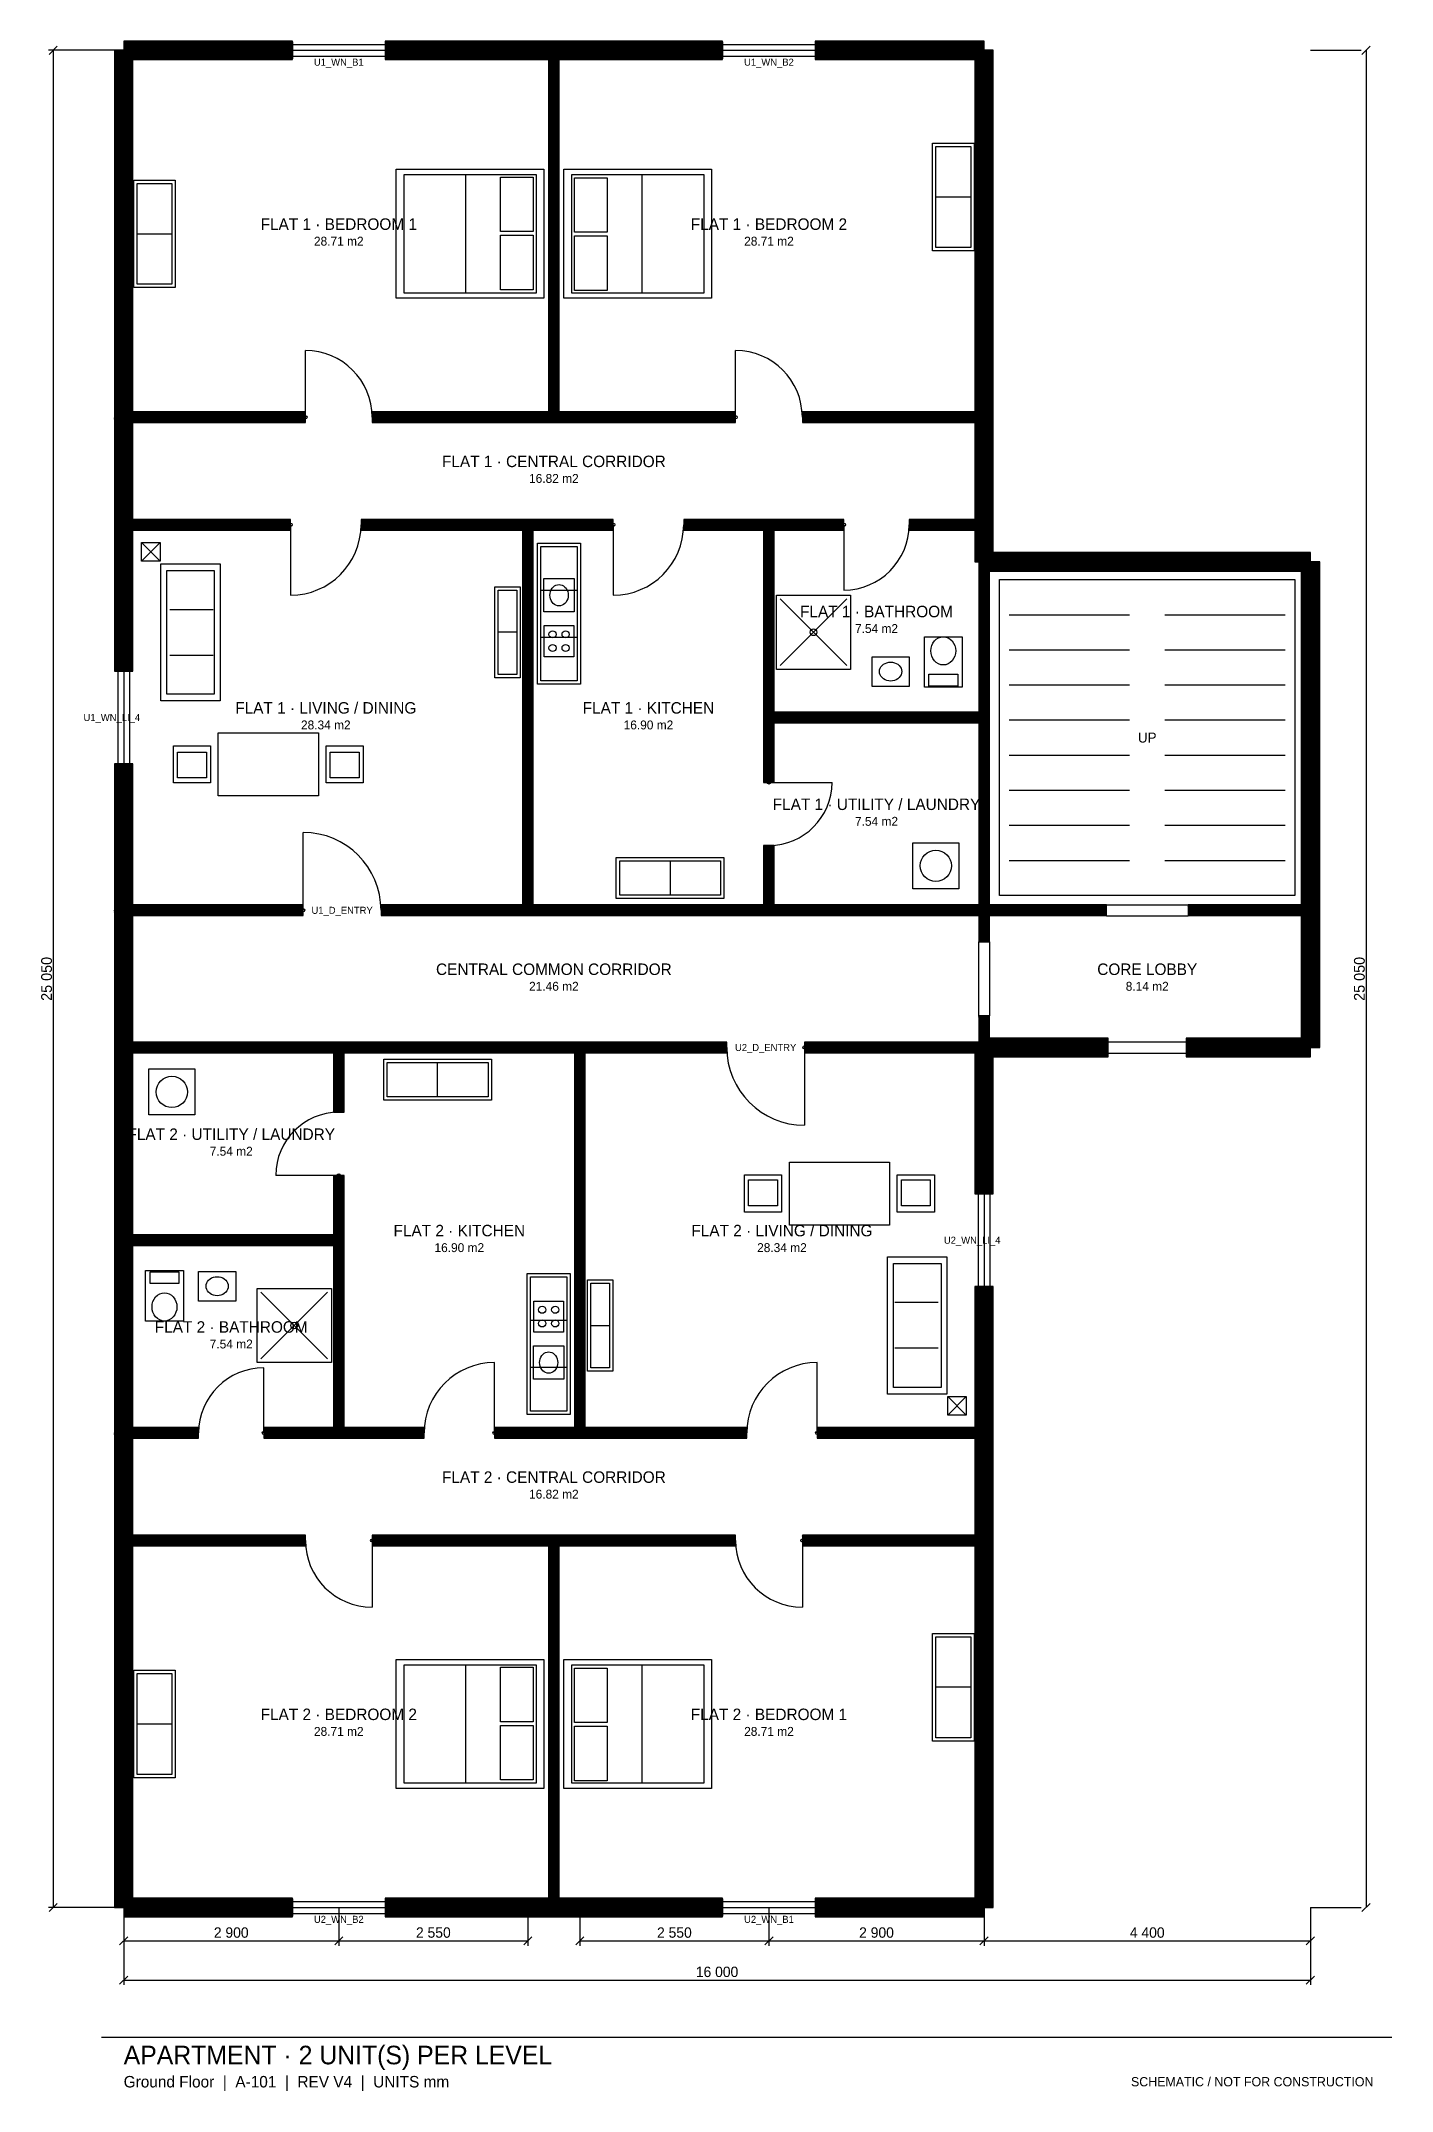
# Model space of a CAD drawing. Header units: millimetres. Extents: x -1115 to 17100, y -27525 to 125.
import ezdxf
from ezdxf.enums import TextEntityAlignment as Align

# ---------------------------------------------------------------- set-up
doc = ezdxf.new("R2010")
doc.units = ezdxf.units.MM
for name, color, linetype in [('A-CORE', 3, 'Continuous'), ('A-DIMS', 5, 'Continuous'), ('A-DOOR', 30, 'Continuous'), ('A-FURN', 4, 'Continuous'), ('A-SAN', 6, 'Continuous'), ('A-SHEET', 8, 'Continuous'), ('A-STRUCT', 1, 'Continuous'), ('A-TEXT', 7, 'Continuous'), ('A-WALL-EXT', 7, 'Continuous'), ('A-WALL-HATCH', 9, 'Continuous'), ('A-WALL-INT', 8, 'Continuous'), ('A-WINDOW', 10, 'Continuous')]:
    doc.layers.add(name, color=color, linetype=linetype)

msp = doc.modelspace()

# ---------------------------------------------------------------- hatches: boundary and pattern name
at = {"layer": 'A-WALL-HATCH'}
h = msp.add_hatch(dxfattribs=at)
h.set_pattern_fill('ANSI31', scale=2)
h.paths.add_polyline_path([(-125, -4950), (125, -4950), (125, 0), (-125, 0)])
h = msp.add_hatch(dxfattribs=at)
h.set_pattern_fill('ANSI31', scale=2)
h.paths.add_polyline_path([(2275, -125), (2275, 125), (0, 125), (0, -125)])
h = msp.add_hatch(dxfattribs=at)
h.set_pattern_fill('ANSI31', scale=2)
h.paths.add_polyline_path([(5800, -125), (5800, 125), (3525, 125), (3525, -125)])
h = msp.add_hatch(dxfattribs=at)
h.set_pattern_fill('ANSI31', scale=3)
h.paths.add_polyline_path([(5728, -4950), (5872, -4950), (5872, 0), (5728, 0)])
h = msp.add_hatch(dxfattribs=at)
h.set_pattern_fill('ANSI31', scale=2)
h.paths.add_polyline_path([(8075, -125), (8075, 125), (5800, 125), (5800, -125)])
h = msp.add_hatch(dxfattribs=at)
h.set_pattern_fill('ANSI31', scale=2)
h.paths.add_polyline_path([(11600, -125), (11600, 125), (9325, 125), (9325, -125)])
h = msp.add_hatch(dxfattribs=at)
h.set_pattern_fill('ANSI31', scale=2)
h.paths.add_polyline_path([(11475, -4950), (11725, -4950), (11725, 0), (11475, 0)])
h = msp.add_hatch(dxfattribs=at)
h.set_pattern_fill('ANSI31', scale=2)
h.paths.add_polyline_path([(-125, -6400), (125, -6400), (125, -4950), (-125, -4950)])
h = msp.add_hatch(dxfattribs=at)
h.set_pattern_fill('ANSI31', scale=3)
h.paths.add_polyline_path([(2450, -5022), (2450, -4878), (0, -4878), (0, -5022)])
h = msp.add_hatch(dxfattribs=at)
h.set_pattern_fill('ANSI31', scale=3)
h.paths.add_polyline_path([(5800, -5022), (5800, -4878), (3350, -4878), (3350, -5022)])
h = msp.add_hatch(dxfattribs=at)
h.set_pattern_fill('ANSI31', scale=3)
h.paths.add_polyline_path([(8250, -5022), (8250, -4878), (5800, -4878), (5800, -5022)])
h = msp.add_hatch(dxfattribs=at)
h.set_pattern_fill('ANSI31', scale=3)
h.paths.add_polyline_path([(11600, -5022), (11600, -4878), (9150, -4878), (9150, -5022)])
h = msp.add_hatch(dxfattribs=at)
h.set_pattern_fill('ANSI31', scale=2)
h.paths.add_polyline_path([(11475, -6400), (11725, -6400), (11725, -4950), (11475, -4950)])
h = msp.add_hatch(dxfattribs=at)
h.set_pattern_fill('ANSI31', scale=3)
h.paths.add_polyline_path([(2250, -6472), (2250, -6328), (0, -6328), (0, -6472)])
h = msp.add_hatch(dxfattribs=at)
h.set_pattern_fill('ANSI31', scale=3)
h.paths.add_polyline_path([(5450, -6472), (5450, -6328), (3200, -6328), (3200, -6472)])
h = msp.add_hatch(dxfattribs=at)
h.set_pattern_fill('ANSI31', scale=3)
h.paths.add_polyline_path([(6600, -6472), (6600, -6328), (5450, -6328), (5450, -6472)])
h = msp.add_hatch(dxfattribs=at)
h.set_pattern_fill('ANSI31', scale=3)
h.paths.add_polyline_path([(8700, -6472), (8700, -6328), (7550, -6328), (7550, -6472)])
h = msp.add_hatch(dxfattribs=at)
h.set_pattern_fill('ANSI31', scale=3)
h.paths.add_polyline_path([(9710, -6472), (9710, -6328), (8700, -6328), (8700, -6472)])
h = msp.add_hatch(dxfattribs=at)
h.set_pattern_fill('ANSI31', scale=3)
h.paths.add_polyline_path([(11600, -6472), (11600, -6328), (10590, -6328), (10590, -6472)])
h = msp.add_hatch(dxfattribs=at)
h.set_pattern_fill('ANSI31', scale=2)
h.paths.add_polyline_path([(-125, -8375), (125, -8375), (125, -6400), (-125, -6400)])
h = msp.add_hatch(dxfattribs=at)
h.set_pattern_fill('ANSI31', scale=3)
h.paths.add_polyline_path([(5378, -11600), (5522, -11600), (5522, -6400), (5378, -6400)])
h = msp.add_hatch(dxfattribs=at)
h.set_pattern_fill('ANSI31', scale=3)
h.paths.add_polyline_path([(8628, -9000), (8772, -9000), (8772, -6400), (8628, -6400)])
h = msp.add_hatch(dxfattribs=at)
h.set_pattern_fill('ANSI31', scale=2)
h.paths.add_polyline_path([(11475, -6900), (11725, -6900), (11725, -6400), (11475, -6400)])
h = msp.add_hatch(dxfattribs=at)
h.set_pattern_fill('ANSI31', scale=3)
h.paths.add_polyline_path([(11528, -9000), (11672, -9000), (11672, -6900), (11528, -6900)])
h = msp.add_hatch(dxfattribs=at)
h.set_pattern_fill('ANSI31', scale=2)
h.paths.add_polyline_path([(16000, -7025), (16000, -6775), (11600, -6775), (11600, -7025)])
h = msp.add_hatch(dxfattribs=at)
h.set_pattern_fill('ANSI31', scale=2)
h.paths.add_polyline_path([(15875, -11600), (16125, -11600), (16125, -6900), (15875, -6900)])
h = msp.add_hatch(dxfattribs=at)
h.set_pattern_fill('ANSI31', scale=3)
h.paths.add_polyline_path([(8628, -9875), (8772, -9875), (8772, -9000), (8628, -9000)])
h = msp.add_hatch(dxfattribs=at)
h.set_pattern_fill('ANSI31', scale=3)
h.paths.add_polyline_path([(11600, -9072), (11600, -8928), (8700, -8928), (8700, -9072)])
h = msp.add_hatch(dxfattribs=at)
h.set_pattern_fill('ANSI31', scale=3)
h.paths.add_polyline_path([(11528, -11600), (11672, -11600), (11672, -9000), (11528, -9000)])
h = msp.add_hatch(dxfattribs=at)
h.set_pattern_fill('ANSI31', scale=2)
h.paths.add_polyline_path([(-125, -11600), (125, -11600), (125, -9625), (-125, -9625)])
h = msp.add_hatch(dxfattribs=at)
h.set_pattern_fill('ANSI31', scale=3)
h.paths.add_polyline_path([(8628, -11600), (8772, -11600), (8772, -10725), (8628, -10725)])
h = msp.add_hatch(dxfattribs=at)
h.set_pattern_fill('ANSI31', scale=2)
h.paths.add_polyline_path([(-125, -13450), (125, -13450), (125, -11600), (-125, -11600)])
h = msp.add_hatch(dxfattribs=at)
h.set_pattern_fill('ANSI31', scale=3)
h.paths.add_polyline_path([(2420, -11672), (2420, -11528), (0, -11528), (0, -11672)])
h = msp.add_hatch(dxfattribs=at)
h.set_pattern_fill('ANSI31', scale=3)
h.paths.add_polyline_path([(5450, -11672), (5450, -11528), (3470, -11528), (3470, -11672)])
h = msp.add_hatch(dxfattribs=at)
h.set_pattern_fill('ANSI31', scale=3)
h.paths.add_polyline_path([(8700, -11672), (8700, -11528), (5450, -11528), (5450, -11672)])
h = msp.add_hatch(dxfattribs=at)
h.set_pattern_fill('ANSI31', scale=3)
h.paths.add_polyline_path([(11600, -11672), (11600, -11528), (8700, -11528), (8700, -11672)])
h = msp.add_hatch(dxfattribs=at)
h.set_pattern_fill('ANSI31', scale=3)
h.paths.add_polyline_path([(11528, -12025), (11672, -12025), (11672, -11600), (11528, -11600)])
h = msp.add_hatch(dxfattribs=at)
h.set_pattern_fill('ANSI31', scale=3)
h.paths.add_polyline_path([(13250, -11672), (13250, -11528), (11600, -11528), (11600, -11672)])
h = msp.add_hatch(dxfattribs=at)
h.set_pattern_fill('ANSI31', scale=3)
h.paths.add_polyline_path([(16000, -11672), (16000, -11528), (14350, -11528), (14350, -11672)])
h = msp.add_hatch(dxfattribs=at)
h.set_pattern_fill('ANSI31', scale=2)
h.paths.add_polyline_path([(15875, -13450), (16125, -13450), (16125, -11600), (15875, -11600)])
h = msp.add_hatch(dxfattribs=at)
h.set_pattern_fill('ANSI31', scale=3)
h.paths.add_polyline_path([(11528, -13450), (11672, -13450), (11672, -13025), (11528, -13025)])
h = msp.add_hatch(dxfattribs=at)
h.set_pattern_fill('ANSI31', scale=2)
h.paths.add_polyline_path([(-125, -16050), (125, -16050), (125, -13450), (-125, -13450)])
h = msp.add_hatch(dxfattribs=at)
h.set_pattern_fill('ANSI31', scale=3)
h.paths.add_polyline_path([(2900, -13522), (2900, -13378), (0, -13378), (0, -13522)])
h = msp.add_hatch(dxfattribs=at)
h.set_pattern_fill('ANSI31', scale=3)
h.paths.add_polyline_path([(2828, -14325), (2972, -14325), (2972, -13450), (2828, -13450)])
h = msp.add_hatch(dxfattribs=at)
h.set_pattern_fill('ANSI31', scale=3)
h.paths.add_polyline_path([(6150, -13522), (6150, -13378), (2900, -13378), (2900, -13522)])
h = msp.add_hatch(dxfattribs=at)
h.set_pattern_fill('ANSI31', scale=3)
h.paths.add_polyline_path([(6078, -18650), (6222, -18650), (6222, -13450), (6078, -13450)])
h = msp.add_hatch(dxfattribs=at)
h.set_pattern_fill('ANSI31', scale=3)
h.paths.add_polyline_path([(8130, -13522), (8130, -13378), (6150, -13378), (6150, -13522)])
h = msp.add_hatch(dxfattribs=at)
h.set_pattern_fill('ANSI31', scale=3)
h.paths.add_polyline_path([(11600, -13522), (11600, -13378), (9180, -13378), (9180, -13522)])
h = msp.add_hatch(dxfattribs=at)
h.set_pattern_fill('ANSI31', scale=2)
h.paths.add_polyline_path([(11475, -15425), (11725, -15425), (11725, -13450), (11475, -13450)])
h = msp.add_hatch(dxfattribs=at)
h.set_pattern_fill('ANSI31', scale=2)
h.paths.add_polyline_path([(13275, -13575), (13275, -13325), (11600, -13325), (11600, -13575)])
h = msp.add_hatch(dxfattribs=at)
h.set_pattern_fill('ANSI31', scale=2)
h.paths.add_polyline_path([(16000, -13575), (16000, -13325), (14325, -13325), (14325, -13575)])
h = msp.add_hatch(dxfattribs=at)
h.set_pattern_fill('ANSI31', scale=3)
h.paths.add_polyline_path([(2828, -16050), (2972, -16050), (2972, -15175), (2828, -15175)])
h = msp.add_hatch(dxfattribs=at)
h.set_pattern_fill('ANSI31', scale=3)
h.paths.add_polyline_path([(2900, -16122), (2900, -15978), (0, -15978), (0, -16122)])
h = msp.add_hatch(dxfattribs=at)
h.set_pattern_fill('ANSI31', scale=2)
h.paths.add_polyline_path([(-125, -18650), (125, -18650), (125, -16050), (-125, -16050)])
h = msp.add_hatch(dxfattribs=at)
h.set_pattern_fill('ANSI31', scale=3)
h.paths.add_polyline_path([(2828, -18650), (2972, -18650), (2972, -16050), (2828, -16050)])
h = msp.add_hatch(dxfattribs=at)
h.set_pattern_fill('ANSI31', scale=2)
h.paths.add_polyline_path([(11475, -18650), (11725, -18650), (11725, -16675), (11475, -16675)])
h = msp.add_hatch(dxfattribs=at)
h.set_pattern_fill('ANSI31', scale=2)
h.paths.add_polyline_path([(-125, -20100), (125, -20100), (125, -18650), (-125, -18650)])
h = msp.add_hatch(dxfattribs=at)
h.set_pattern_fill('ANSI31', scale=3)
h.paths.add_polyline_path([(1010, -18722), (1010, -18578), (0, -18578), (0, -18722)])
h = msp.add_hatch(dxfattribs=at)
h.set_pattern_fill('ANSI31', scale=3)
h.paths.add_polyline_path([(2900, -18722), (2900, -18578), (1890, -18578), (1890, -18722)])
h = msp.add_hatch(dxfattribs=at)
h.set_pattern_fill('ANSI31', scale=3)
h.paths.add_polyline_path([(4050, -18722), (4050, -18578), (2900, -18578), (2900, -18722)])
h = msp.add_hatch(dxfattribs=at)
h.set_pattern_fill('ANSI31', scale=3)
h.paths.add_polyline_path([(6150, -18722), (6150, -18578), (5000, -18578), (5000, -18722)])
h = msp.add_hatch(dxfattribs=at)
h.set_pattern_fill('ANSI31', scale=3)
h.paths.add_polyline_path([(8400, -18722), (8400, -18578), (6150, -18578), (6150, -18722)])
h = msp.add_hatch(dxfattribs=at)
h.set_pattern_fill('ANSI31', scale=3)
h.paths.add_polyline_path([(11600, -18722), (11600, -18578), (9350, -18578), (9350, -18722)])
h = msp.add_hatch(dxfattribs=at)
h.set_pattern_fill('ANSI31', scale=2)
h.paths.add_polyline_path([(11475, -20100), (11725, -20100), (11725, -18650), (11475, -18650)])
h = msp.add_hatch(dxfattribs=at)
h.set_pattern_fill('ANSI31', scale=2)
h.paths.add_polyline_path([(-125, -25050), (125, -25050), (125, -20100), (-125, -20100)])
h = msp.add_hatch(dxfattribs=at)
h.set_pattern_fill('ANSI31', scale=3)
h.paths.add_polyline_path([(2450, -20172), (2450, -20028), (0, -20028), (0, -20172)])
h = msp.add_hatch(dxfattribs=at)
h.set_pattern_fill('ANSI31', scale=3)
h.paths.add_polyline_path([(5800, -20172), (5800, -20028), (3350, -20028), (3350, -20172)])
h = msp.add_hatch(dxfattribs=at)
h.set_pattern_fill('ANSI31', scale=3)
h.paths.add_polyline_path([(5728, -25050), (5872, -25050), (5872, -20100), (5728, -20100)])
h = msp.add_hatch(dxfattribs=at)
h.set_pattern_fill('ANSI31', scale=3)
h.paths.add_polyline_path([(8250, -20172), (8250, -20028), (5800, -20028), (5800, -20172)])
h = msp.add_hatch(dxfattribs=at)
h.set_pattern_fill('ANSI31', scale=3)
h.paths.add_polyline_path([(11600, -20172), (11600, -20028), (9150, -20028), (9150, -20172)])
h = msp.add_hatch(dxfattribs=at)
h.set_pattern_fill('ANSI31', scale=2)
h.paths.add_polyline_path([(11475, -25050), (11725, -25050), (11725, -20100), (11475, -20100)])
h = msp.add_hatch(dxfattribs=at)
h.set_pattern_fill('ANSI31', scale=2)
h.paths.add_polyline_path([(2275, -25175), (2275, -24925), (0, -24925), (0, -25175)])
h = msp.add_hatch(dxfattribs=at)
h.set_pattern_fill('ANSI31', scale=2)
h.paths.add_polyline_path([(5800, -25175), (5800, -24925), (3525, -24925), (3525, -25175)])
h = msp.add_hatch(dxfattribs=at)
h.set_pattern_fill('ANSI31', scale=2)
h.paths.add_polyline_path([(8075, -25175), (8075, -24925), (5800, -24925), (5800, -25175)])
h = msp.add_hatch(dxfattribs=at)
h.set_pattern_fill('ANSI31', scale=2)
h.paths.add_polyline_path([(11600, -25175), (11600, -24925), (9325, -24925), (9325, -25175)])

# ---------------------------------------------------------------- linework, layer by layer
at = {"layer": 'A-CORE'}
for p, q in [((11940, -7613), (13561, -7613)), ((14039, -7613), (15660, -7613)), ((11940, -8087), (13561, -8087)), ((14039, -8087), (15660, -8087)), ((11940, -8560), (13561, -8560)), ((14039, -8560), (15660, -8560)), ((11940, -9033), (13561, -9033)), ((14039, -9033), (15660, -9033)), ((11940, -9507), (13561, -9507)), ((14039, -9507), (15660, -9507)), ((11940, -9980), (13561, -9980)), ((14039, -9980), (15660, -9980)), ((11940, -10453), (13561, -10453)), ((14039, -10453), (15660, -10453)), ((11940, -10927), (13561, -10927)), ((14039, -10927), (15660, -10927))]:
    msp.add_line(p, q, dxfattribs=at)
msp.add_lwpolyline([(11810, -7140), (15790, -7140), (15790, -11400), (11810, -11400)], close=True, dxfattribs=at)
at = {"layer": 'A-DIMS'}
for p, q in [((0, 0), (-1015, 0)), ((-1005, -55), (-895, 55)), ((-950, 0), (-950, -25050)), ((16000, 0), (16685, 0)), ((16695, -55), (16805, 55)), ((16750, 0), (16750, -25050)), ((0, -25050), (-1015, -25050)), ((-1005, -25105), (-895, -24995)), ((0, -25050), (0, -25565)), ((0, -25050), (0, -26095)), ((2900, -25050), (2900, -25565)), ((2900, -25050), (2900, -25565)), ((5450, -25050), (5450, -25565)), ((6150, -25050), (6150, -25565)), ((8700, -25050), (8700, -25565)), ((8700, -25050), (8700, -25565)), ((11600, -25050), (11600, -25565)), ((11600, -25050), (11600, -25565)), ((16000, -25050), (16000, -25565)), ((16000, -25050), (16000, -26095)), ((16000, -25050), (16685, -25050)), ((16695, -25105), (16805, -24995)), ((-55, -25555), (55, -25445)), ((0, -25500), (2900, -25500)), ((2845, -25555), (2955, -25445)), ((2845, -25555), (2955, -25445)), ((2900, -25500), (5450, -25500)), ((5395, -25555), (5505, -25445)), ((6095, -25555), (6205, -25445)), ((6150, -25500), (8700, -25500)), ((8645, -25555), (8755, -25445)), ((8645, -25555), (8755, -25445)), ((8700, -25500), (11600, -25500)), ((11545, -25555), (11655, -25445)), ((11545, -25555), (11655, -25445)), ((11600, -25500), (16000, -25500)), ((15945, -25555), (16055, -25445)), ((-55, -26085), (55, -25975)), ((15945, -26085), (16055, -25975)), ((0, -26030), (16000, -26030))]:
    msp.add_line(p, q, dxfattribs=at)
at = {"layer": 'A-DOOR'}
for p, q in [((2450, -4950), (2450, -4050)), ((8250, -4950), (8250, -4050)), ((2250, -6400), (2250, -7350)), ((6600, -6400), (6600, -7350)), ((9710, -6400), (9710, -7280)), ((8700, -9875), (9550, -9875)), ((2420, -11600), (2420, -10550)), ((13250, -11525), (14350, -11525)), ((13250, -11675), (14350, -11675)), ((11525, -12025), (11525, -13025)), ((11675, -12025), (11675, -13025)), ((9180, -13450), (9180, -14500)), ((13275, -13375), (14325, -13375)), ((13275, -13525), (14325, -13525)), ((2900, -15175), (2050, -15175)), ((1890, -18650), (1890, -17770)), ((5000, -18650), (5000, -17700)), ((9350, -18650), (9350, -17700)), ((3350, -20100), (3350, -21000)), ((9150, -20100), (9150, -21000))]:
    msp.add_line(p, q, dxfattribs=at)
for centre in [(2450, -4950), (8250, -4950), (2250, -6400), (6600, -6400), (9710, -6400), (8700, -9875), (2420, -11600), (9180, -13450), (2900, -15175), (1890, -18650), (5000, -18650), (9350, -18650), (3350, -20100), (9150, -20100)]:
    msp.add_circle(centre, 22, dxfattribs=at)
for centre, radius, start, end in [((2450, -4950), 900, 0, 90), ((8250, -4950), 900, 0, 90), ((2250, -6400), 950, 270, 0), ((6600, -6400), 950, 270, 0), ((9710, -6400), 880, 270, 0), ((8700, -9875), 850, 270, 0), ((2420, -11600), 1050, 0, 90), ((9180, -13450), 1050, 180, 270), ((2900, -15175), 850, 90, 180), ((1890, -18650), 880, 90, 180), ((5000, -18650), 950, 90, 180), ((9350, -18650), 950, 90, 180), ((3350, -20100), 900, 180, 270), ((9150, -20100), 900, 180, 270)]:
    msp.add_arc(centre, radius, start, end, dxfattribs=at)
at = {"layer": 'A-FURN'}
for p, q in [((4610, -1685), (4610, -3265)), ((6990, -3265), (6990, -1685)), ((11425, -1980), (10945, -1980)), ((175, -2475), (655, -2475)), ((5620, -7283), (6120, -7283)), ((620, -7542), (1205, -7542)), ((5305, -7850), (5045, -7850)), ((5620, -7917), (6120, -7917)), ((620, -8158), (1205, -8158)), ((7368, -10930), (7368, -11400)), ((4232, -14120), (4232, -13650)), ((5980, -17133), (5480, -17133)), ((10980, -16892), (10395, -16892)), ((6295, -17200), (6555, -17200)), ((10980, -17508), (10395, -17508)), ((5980, -17767), (5480, -17767)), ((4610, -21785), (4610, -23365)), ((6990, -23365), (6990, -21785)), ((11425, -22080), (10945, -22080)), ((175, -22575), (655, -22575))]:
    msp.add_line(p, q, dxfattribs=at)
for points in [[(11465, -1255), (11465, -2705), (10905, -2705), (10905, -1255)], [(11420, -1300), (11420, -2660), (10950, -2660), (10950, -1300)], [(5665, -1605), (5665, -3345), (3675, -3345), (3675, -1605)], [(5935, -3345), (5935, -1605), (7925, -1605), (7925, -3345)], [(135, -3200), (135, -1750), (695, -1750), (695, -3200)], [(180, -3155), (180, -1795), (650, -1795), (650, -3155)], [(5560, -1675), (5560, -3275), (3780, -3275), (3780, -1675)], [(5520, -1710), (5520, -2445), (5080, -2445), (5080, -1710)], [(6040, -3275), (6040, -1675), (7820, -1675), (7820, -3275)], [(6080, -2455), (6080, -1720), (6520, -1720), (6520, -2455)], [(5520, -2495), (5520, -3230), (5080, -3230), (5080, -2495)], [(6080, -3240), (6080, -2505), (6520, -2505), (6520, -3240)], [(5580, -6650), (6160, -6650), (6160, -8550), (5580, -8550)], [(5625, -6695), (6115, -6695), (6115, -8505), (5625, -8505)], [(500, -8775), (500, -6925), (1300, -6925), (1300, -8775)], [(580, -8685), (580, -7015), (1220, -7015), (1220, -8685)], [(5345, -7235), (5345, -8465), (5005, -8465), (5005, -7235)], [(5300, -7280), (5300, -8420), (5050, -8420), (5050, -7280)], [(5670, -7760), (6070, -7760), (6070, -8180), (5670, -8180)], [(670, -9380), (1170, -9380), (1170, -9880), (670, -9880)], [(1275, -9205), (2625, -9205), (2625, -10055), (1275, -10055)], [(2730, -9380), (3230, -9380), (3230, -9880), (2730, -9880)], [(725, -9465), (1115, -9465), (1115, -9815), (725, -9815)], [(2785, -9465), (3175, -9465), (3175, -9815), (2785, -9815)], [(10640, -10690), (11260, -10690), (11260, -11310), (10640, -11310)], [(6642, -10890), (8092, -10890), (8092, -11440), (6642, -11440)], [(6688, -10935), (8048, -10935), (8048, -11395), (6688, -11395)], [(960, -14360), (340, -14360), (340, -13740), (960, -13740)], [(4958, -14160), (3508, -14160), (3508, -13610), (4958, -13610)], [(4912, -14115), (3552, -14115), (3552, -13655), (4912, -13655)], [(8870, -15670), (8370, -15670), (8370, -15170), (8870, -15170)], [(10325, -15845), (8975, -15845), (8975, -14995), (10325, -14995)], [(10930, -15670), (10430, -15670), (10430, -15170), (10930, -15170)], [(8815, -15585), (8425, -15585), (8425, -15235), (8815, -15235)], [(10875, -15585), (10485, -15585), (10485, -15235), (10875, -15235)], [(11100, -16275), (11100, -18125), (10300, -18125), (10300, -16275)], [(6020, -18400), (5440, -18400), (5440, -16500), (6020, -16500)], [(5975, -18355), (5485, -18355), (5485, -16545), (5975, -16545)], [(6255, -17815), (6255, -16585), (6595, -16585), (6595, -17815)], [(11020, -16365), (11020, -18035), (10380, -18035), (10380, -16365)], [(6300, -17770), (6300, -16630), (6550, -16630), (6550, -17770)], [(5930, -17290), (5530, -17290), (5530, -16870), (5930, -16870)], [(11465, -21355), (11465, -22805), (10905, -22805), (10905, -21355)], [(11420, -21400), (11420, -22760), (10950, -22760), (10950, -21400)], [(5665, -21705), (5665, -23445), (3675, -23445), (3675, -21705)], [(5560, -21775), (5560, -23375), (3780, -23375), (3780, -21775)], [(5520, -21810), (5520, -22545), (5080, -22545), (5080, -21810)], [(5935, -23445), (5935, -21705), (7925, -21705), (7925, -23445)], [(6040, -23375), (6040, -21775), (7820, -21775), (7820, -23375)], [(6080, -22555), (6080, -21820), (6520, -21820), (6520, -22555)], [(135, -23300), (135, -21850), (695, -21850), (695, -23300)], [(180, -23255), (180, -21895), (650, -21895), (650, -23255)], [(5520, -22595), (5520, -23330), (5080, -23330), (5080, -22595)], [(6080, -23340), (6080, -22605), (6520, -22605), (6520, -23340)]]:
    msp.add_lwpolyline(points, close=True, dxfattribs=at)
for centre, radius in [((5782, -7878), 48), ((5782, -8062), 48), ((5958, -7878), 48), ((5958, -8062), 48), ((10950, -11000), 211), ((650, -14050), 211), ((5642, -16988), 48), ((5642, -17172), 48), ((5818, -16988), 48), ((5818, -17172), 48)]:
    msp.add_circle(centre, radius, dxfattribs=at)
at = {"layer": 'A-SAN'}
for p, q in [((8850, -7400), (9750, -8300)), ((9750, -7400), (8850, -8300)), ((2750, -17650), (1850, -16750)), ((1850, -17650), (2750, -16750))]:
    msp.add_line(p, q, dxfattribs=at)
for points in [[(5665, -7125), (6075, -7125), (6075, -7575), (5665, -7575)], [(5993, -7350), (5991, -7375), (5986, -7399), (5977, -7422), (5964, -7443), (5949, -7460), (5932, -7475), (5912, -7485), (5891, -7492), (5870, -7494), (5849, -7492), (5828, -7485), (5808, -7475), (5791, -7460), (5776, -7443), (5763, -7422), (5754, -7399), (5749, -7375), (5747, -7350), (5749, -7325), (5754, -7301), (5763, -7278), (5776, -7257), (5791, -7240), (5808, -7225), (5828, -7215), (5849, -7208), (5870, -7206), (5891, -7208), (5912, -7215), (5932, -7225), (5949, -7240), (5964, -7257), (5977, -7278), (5986, -7301), (5991, -7325)], [(8800, -7350), (9800, -7350), (9800, -8350), (8800, -8350)], [(11305, -8590), (10795, -8590), (10795, -7910), (11305, -7910)], [(10882, -8100), (10885, -8063), (10895, -8028), (10910, -7995), (10931, -7966), (10956, -7942), (10986, -7924), (11017, -7914), (11050, -7910), (11083, -7914), (11114, -7924), (11144, -7942), (11169, -7966), (11190, -7995), (11205, -8028), (11215, -8063), (11218, -8100), (11215, -8138), (11205, -8173), (11190, -8206), (11169, -8235), (11144, -8259), (11114, -8276), (11083, -8287), (11050, -8291), (11017, -8287), (10986, -8276), (10956, -8259), (10931, -8235), (10910, -8206), (10895, -8173), (10885, -8138)], [(10090, -8180), (10590, -8180), (10590, -8580), (10090, -8580)], [(10490, -8380), (10488, -8402), (10481, -8424), (10470, -8444), (10455, -8462), (10436, -8478), (10415, -8491), (10391, -8500), (10366, -8506), (10340, -8508), (10314, -8506), (10289, -8500), (10265, -8491), (10244, -8478), (10225, -8462), (10210, -8444), (10199, -8424), (10192, -8402), (10190, -8380), (10192, -8358), (10199, -8336), (10210, -8316), (10225, -8298), (10244, -8282), (10265, -8269), (10289, -8260), (10314, -8254), (10340, -8252), (10366, -8254), (10391, -8260), (10415, -8269), (10436, -8282), (10455, -8298), (10470, -8316), (10481, -8336), (10488, -8358)], [(11245, -8575), (10855, -8575), (10855, -8415), (11245, -8415)], [(295, -16460), (805, -16460), (805, -17140), (295, -17140)], [(355, -16475), (745, -16475), (745, -16635), (355, -16635)], [(1510, -16870), (1010, -16870), (1010, -16470), (1510, -16470)], [(1110, -16670), (1112, -16648), (1119, -16626), (1130, -16606), (1145, -16588), (1164, -16572), (1185, -16559), (1209, -16550), (1234, -16544), (1260, -16542), (1286, -16544), (1311, -16550), (1335, -16559), (1356, -16572), (1375, -16588), (1390, -16606), (1401, -16626), (1408, -16648), (1410, -16670), (1408, -16692), (1401, -16714), (1390, -16734), (1375, -16752), (1356, -16768), (1335, -16781), (1311, -16790), (1286, -16796), (1260, -16798), (1234, -16796), (1209, -16790), (1185, -16781), (1164, -16768), (1145, -16752), (1130, -16734), (1119, -16714), (1112, -16692)], [(718, -16950), (715, -16987), (705, -17022), (690, -17055), (669, -17084), (644, -17108), (614, -17126), (583, -17136), (550, -17140), (517, -17136), (486, -17126), (456, -17108), (431, -17084), (410, -17055), (395, -17022), (385, -16987), (382, -16950), (385, -16912), (395, -16877), (410, -16844), (431, -16815), (456, -16791), (486, -16774), (517, -16763), (550, -16759), (583, -16763), (614, -16774), (644, -16791), (669, -16815), (690, -16844), (705, -16877), (715, -16912)], [(2800, -17700), (1800, -17700), (1800, -16700), (2800, -16700)], [(5935, -17925), (5525, -17925), (5525, -17475), (5935, -17475)], [(5607, -17700), (5609, -17675), (5614, -17651), (5623, -17628), (5636, -17607), (5651, -17590), (5668, -17575), (5688, -17565), (5709, -17558), (5730, -17556), (5751, -17558), (5772, -17565), (5792, -17575), (5809, -17590), (5824, -17607), (5837, -17628), (5846, -17651), (5851, -17675), (5853, -17700), (5851, -17725), (5846, -17749), (5837, -17772), (5824, -17793), (5809, -17810), (5792, -17825), (5772, -17835), (5751, -17842), (5730, -17844), (5709, -17842), (5688, -17835), (5668, -17825), (5651, -17810), (5636, -17793), (5623, -17772), (5614, -17749), (5609, -17725)]]:
    msp.add_lwpolyline(points, close=True, dxfattribs=at)
for centre in [(9300, -7850), (2300, -17200)]:
    msp.add_circle(centre, 45, dxfattribs=at)
at = {"layer": 'A-SHEET'}
msp.add_line((-300, -26800), (17100, -26800), dxfattribs=at)
at = {"layer": 'A-STRUCT'}
for p, q in [((240, -6640), (490, -6890)), ((490, -6640), (240, -6890)), ((11110, -18160), (11360, -18410)), ((11360, -18160), (11110, -18410))]:
    msp.add_line(p, q, dxfattribs=at)
for points in [[(240, -6640), (490, -6640), (490, -6890), (240, -6890)], [(11360, -18410), (11110, -18410), (11110, -18160), (11360, -18160)]]:
    msp.add_lwpolyline(points, close=True, dxfattribs=at)
at = {"layer": 'A-WALL-EXT'}
for points in [[(-125, -4950), (125, -4950), (125, 0), (-125, 0)], [(2275, -125), (2275, 125), (0, 125), (0, -125)], [(5800, -125), (5800, 125), (3525, 125), (3525, -125)], [(8075, -125), (8075, 125), (5800, 125), (5800, -125)], [(11600, -125), (11600, 125), (9325, 125), (9325, -125)], [(11475, -4950), (11725, -4950), (11725, 0), (11475, 0)], [(-125, -6400), (125, -6400), (125, -4950), (-125, -4950)], [(11475, -6400), (11725, -6400), (11725, -4950), (11475, -4950)], [(-125, -8375), (125, -8375), (125, -6400), (-125, -6400)], [(11475, -6900), (11725, -6900), (11725, -6400), (11475, -6400)], [(16000, -7025), (16000, -6775), (11600, -6775), (11600, -7025)], [(15875, -11600), (16125, -11600), (16125, -6900), (15875, -6900)], [(-125, -11600), (125, -11600), (125, -9625), (-125, -9625)], [(-125, -13450), (125, -13450), (125, -11600), (-125, -11600)], [(15875, -13450), (16125, -13450), (16125, -11600), (15875, -11600)], [(-125, -16050), (125, -16050), (125, -13450), (-125, -13450)], [(11475, -15425), (11725, -15425), (11725, -13450), (11475, -13450)], [(13275, -13575), (13275, -13325), (11600, -13325), (11600, -13575)], [(16000, -13575), (16000, -13325), (14325, -13325), (14325, -13575)], [(-125, -18650), (125, -18650), (125, -16050), (-125, -16050)], [(11475, -18650), (11725, -18650), (11725, -16675), (11475, -16675)], [(-125, -20100), (125, -20100), (125, -18650), (-125, -18650)], [(11475, -20100), (11725, -20100), (11725, -18650), (11475, -18650)], [(-125, -25050), (125, -25050), (125, -20100), (-125, -20100)], [(11475, -25050), (11725, -25050), (11725, -20100), (11475, -20100)], [(2275, -25175), (2275, -24925), (0, -24925), (0, -25175)], [(5800, -25175), (5800, -24925), (3525, -24925), (3525, -25175)], [(8075, -25175), (8075, -24925), (5800, -24925), (5800, -25175)], [(11600, -25175), (11600, -24925), (9325, -24925), (9325, -25175)]]:
    msp.add_lwpolyline(points, close=True, dxfattribs=at)
at = {"layer": 'A-WALL-INT'}
for points in [[(5728, -4950), (5872, -4950), (5872, 0), (5728, 0)], [(2450, -5022), (2450, -4878), (0, -4878), (0, -5022)], [(5800, -5022), (5800, -4878), (3350, -4878), (3350, -5022)], [(8250, -5022), (8250, -4878), (5800, -4878), (5800, -5022)], [(11600, -5022), (11600, -4878), (9150, -4878), (9150, -5022)], [(2250, -6472), (2250, -6328), (0, -6328), (0, -6472)], [(5450, -6472), (5450, -6328), (3200, -6328), (3200, -6472)], [(6600, -6472), (6600, -6328), (5450, -6328), (5450, -6472)], [(8700, -6472), (8700, -6328), (7550, -6328), (7550, -6472)], [(9710, -6472), (9710, -6328), (8700, -6328), (8700, -6472)], [(11600, -6472), (11600, -6328), (10590, -6328), (10590, -6472)], [(5378, -11600), (5522, -11600), (5522, -6400), (5378, -6400)], [(8628, -9000), (8772, -9000), (8772, -6400), (8628, -6400)], [(11528, -9000), (11672, -9000), (11672, -6900), (11528, -6900)], [(8628, -9875), (8772, -9875), (8772, -9000), (8628, -9000)], [(11600, -9072), (11600, -8928), (8700, -8928), (8700, -9072)], [(11528, -11600), (11672, -11600), (11672, -9000), (11528, -9000)], [(8628, -11600), (8772, -11600), (8772, -10725), (8628, -10725)], [(2420, -11672), (2420, -11528), (0, -11528), (0, -11672)], [(5450, -11672), (5450, -11528), (3470, -11528), (3470, -11672)], [(8700, -11672), (8700, -11528), (5450, -11528), (5450, -11672)], [(11600, -11672), (11600, -11528), (8700, -11528), (8700, -11672)], [(11528, -12025), (11672, -12025), (11672, -11600), (11528, -11600)], [(13250, -11672), (13250, -11528), (11600, -11528), (11600, -11672)], [(16000, -11672), (16000, -11528), (14350, -11528), (14350, -11672)], [(11528, -13450), (11672, -13450), (11672, -13025), (11528, -13025)], [(2900, -13522), (2900, -13378), (0, -13378), (0, -13522)], [(2828, -14325), (2972, -14325), (2972, -13450), (2828, -13450)], [(6150, -13522), (6150, -13378), (2900, -13378), (2900, -13522)], [(6078, -18650), (6222, -18650), (6222, -13450), (6078, -13450)], [(8130, -13522), (8130, -13378), (6150, -13378), (6150, -13522)], [(11600, -13522), (11600, -13378), (9180, -13378), (9180, -13522)], [(2828, -16050), (2972, -16050), (2972, -15175), (2828, -15175)], [(2900, -16122), (2900, -15978), (0, -15978), (0, -16122)], [(2828, -18650), (2972, -18650), (2972, -16050), (2828, -16050)], [(1010, -18722), (1010, -18578), (0, -18578), (0, -18722)], [(2900, -18722), (2900, -18578), (1890, -18578), (1890, -18722)], [(4050, -18722), (4050, -18578), (2900, -18578), (2900, -18722)], [(6150, -18722), (6150, -18578), (5000, -18578), (5000, -18722)], [(8400, -18722), (8400, -18578), (6150, -18578), (6150, -18722)], [(11600, -18722), (11600, -18578), (9350, -18578), (9350, -18722)], [(2450, -20172), (2450, -20028), (0, -20028), (0, -20172)], [(5800, -20172), (5800, -20028), (3350, -20028), (3350, -20172)], [(5728, -25050), (5872, -25050), (5872, -20100), (5728, -20100)], [(8250, -20172), (8250, -20028), (5800, -20028), (5800, -20172)], [(11600, -20172), (11600, -20028), (9150, -20028), (9150, -20172)]]:
    msp.add_lwpolyline(points, close=True, dxfattribs=at)
at = {"layer": 'A-WINDOW'}
for p, q in [((2275, 115), (2275, -115)), ((2275, 80), (3525, 80)), ((2275, 0), (3525, 0)), ((3525, 115), (3525, -115)), ((8075, 115), (8075, -115)), ((8075, 80), (9325, 80)), ((8075, 0), (9325, 0)), ((9325, 115), (9325, -115)), ((2275, -80), (3525, -80)), ((8075, -80), (9325, -80)), ((115, -8375), (-115, -8375)), ((-80, -8375), (-80, -9625)), ((0, -8375), (0, -9625)), ((80, -8375), (80, -9625)), ((115, -9625), (-115, -9625)), ((11715, -15425), (11485, -15425)), ((11520, -15425), (11520, -16675)), ((11600, -15425), (11600, -16675)), ((11680, -15425), (11680, -16675)), ((11715, -16675), (11485, -16675)), ((2275, -24935), (2275, -25165)), ((2275, -24970), (3525, -24970)), ((2275, -25050), (3525, -25050)), ((2275, -25130), (3525, -25130)), ((3525, -24935), (3525, -25165)), ((8075, -24935), (8075, -25165)), ((8075, -24970), (9325, -24970)), ((8075, -25050), (9325, -25050)), ((8075, -25130), (9325, -25130)), ((9325, -24935), (9325, -25165))]:
    msp.add_line(p, q, dxfattribs=at)

# ---------------------------------------------------------------- texts
at = {"layer": 'A-CORE'}
msp.add_text('UP', height=135, dxfattribs=at).set_placement((13800, -9270), align=Align.MIDDLE_CENTER)
at = {"layer": 'A-DIMS'}
for p in [(-1040, -12525), (16660, -12525)]:
    msp.add_text('25 050', height=145, rotation=90, dxfattribs=at).set_placement(p, align=Align.MIDDLE_CENTER)
for s, p in [('2 900', (1450, -25388)), ('2 550', (4175, -25388)), ('2 550', (7425, -25388)), ('2 900', (10150, -25388)), ('4 400', (13800, -25388)), ('16 000', (8000, -25918))]:
    msp.add_text(s, height=140, dxfattribs=at).set_placement(p, align=Align.MIDDLE_CENTER)
at = {"layer": 'A-DOOR'}
for s, p in [('U1_D_ENTRY', (2945, -11600)), ('U2_D_ENTRY', (8655, -13450))]:
    msp.add_text(s, height=95, dxfattribs=at).set_placement(p, align=Align.MIDDLE_CENTER)
at = {"layer": 'A-TEXT'}
for s, height, p in [('FLAT 1 · BEDROOM 1', 155, (2900, -2345)), ('FLAT 1 · BEDROOM 2', 155, (8700, -2345)), ('28.71 m2', 120, (2900, -2575)), ('28.71 m2', 120, (8700, -2575)), ('FLAT 1 · CENTRAL CORRIDOR', 155, (5800, -5545)), ('16.82 m2', 120, (5800, -5775)), ('FLAT 1 · BATHROOM', 155, (10150, -7570)), ('7.54 m2', 120, (10150, -7800)), ('FLAT 1 · LIVING / DINING', 155, (2725, -8870)), ('FLAT 1 · KITCHEN', 155, (7075, -8870)), ('28.34 m2', 120, (2725, -9100)), ('16.90 m2', 120, (7075, -9100)), ('FLAT 1 · UTILITY / LAUNDRY', 155, (10150, -10170)), ('7.54 m2', 120, (10150, -10400)), ('CENTRAL COMMON CORRIDOR', 155, (5800, -12395)), ('CORE LOBBY', 155, (13800, -12395)), ('21.46 m2', 120, (5800, -12625)), ('8.14 m2', 120, (13800, -12625)), ('FLAT 2 · UTILITY / LAUNDRY', 155, (1450, -14620)), ('7.54 m2', 120, (1450, -14850)), ('FLAT 2 · KITCHEN', 155, (4525, -15920)), ('FLAT 2 · LIVING / DINING', 155, (8875, -15920)), ('16.90 m2', 120, (4525, -16150)), ('28.34 m2', 120, (8875, -16150)), ('FLAT 2 · BATHROOM', 155, (1450, -17220)), ('7.54 m2', 120, (1450, -17450)), ('FLAT 2 · CENTRAL CORRIDOR', 155, (5800, -19245)), ('16.82 m2', 120, (5800, -19475)), ('FLAT 2 · BEDROOM 2', 155, (2900, -22445)), ('FLAT 2 · BEDROOM 1', 155, (8700, -22445)), ('28.71 m2', 120, (2900, -22675)), ('28.71 m2', 120, (8700, -22675))]:
    msp.add_text(s, height=height, dxfattribs=at).set_placement(p, align=Align.MIDDLE_CENTER)
for s, height, p in [('APARTMENT · 2 UNIT(S) PER LEVEL', 250, (0, -27040)), ('Ground Floor  |  A-101  |  REV V4  |  UNITS mm', 155, (0, -27400))]:
    msp.add_text(s, height=height, dxfattribs=at).set_placement(p, align=Align.MIDDLE_LEFT)
msp.add_text('SCHEMATIC / NOT FOR CONSTRUCTION', height=125, dxfattribs=at).set_placement((16850, -27400), align=Align.MIDDLE_RIGHT)
at = {"layer": 'A-WINDOW'}
for s, p in [('U1_WN_B1', (2900, -160)), ('U1_WN_B2', (8700, -160)), ('U1_WN_LI_4', (-160, -9000)), ('U2_WN_LI_4', (11440, -16050)), ('U2_WN_B2', (2900, -25210)), ('U2_WN_B1', (8700, -25210))]:
    msp.add_text(s, height=95, dxfattribs=at).set_placement(p, align=Align.MIDDLE_CENTER)

doc.saveas('drawing.dxf')
